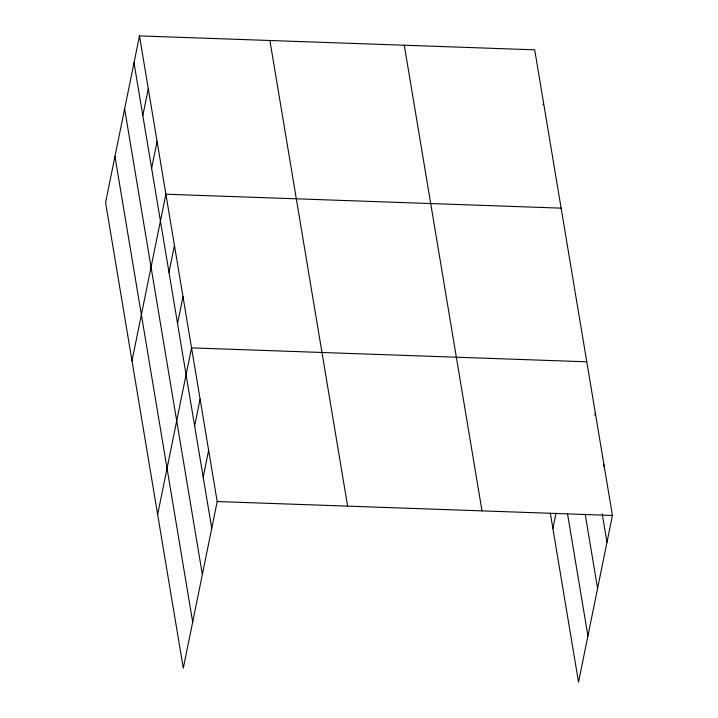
<?xml version="1.0" encoding="UTF-8"?>
<svg xmlns="http://www.w3.org/2000/svg" width="718" height="718" viewBox="0 0 718 718"><rect width="100%" height="100%" fill="white"/><g stroke="black" fill="none" stroke-linecap="round" stroke-linejoin="round"><path stroke-width="1.08" d="M139.471 35.9L105.573 202.53L183.296 668.171L217.195 501.541L139.471 35.9L534.704 49.829L612.427 515.47L578.529 682.1L550.329 513.182M142.819 115.517L148.276 88.673M151.624 168.29L157.089 141.446M131.995 360.84L165.894 194.219L561.135 208.148M168.981 272.284L174.447 245.439M177.534 323.504L183 296.66M157.646 514.51L191.544 347.88L586.777 361.809M194.632 425.945L200.098 399.1M203.185 477.165L208.642 450.321M543.077 104.747L543.517 102.602M552.878 528.439L556.01 513.065M594.89 415.183L595.33 413.029M603.443 466.404L603.883 464.25M217.195 501.541L612.427 515.47M602.24 513.98L606.97 542.314M585.215 514.339L597.582 588.446M567.543 513.917L587.916 635.968M404.279 45.234L482.002 510.875M269.896 40.495L347.62 506.136M134.006 62.744L211.738 528.385M124.627 108.867L202.35 574.517M114.952 156.398L192.684 622.039"/></g></svg>
